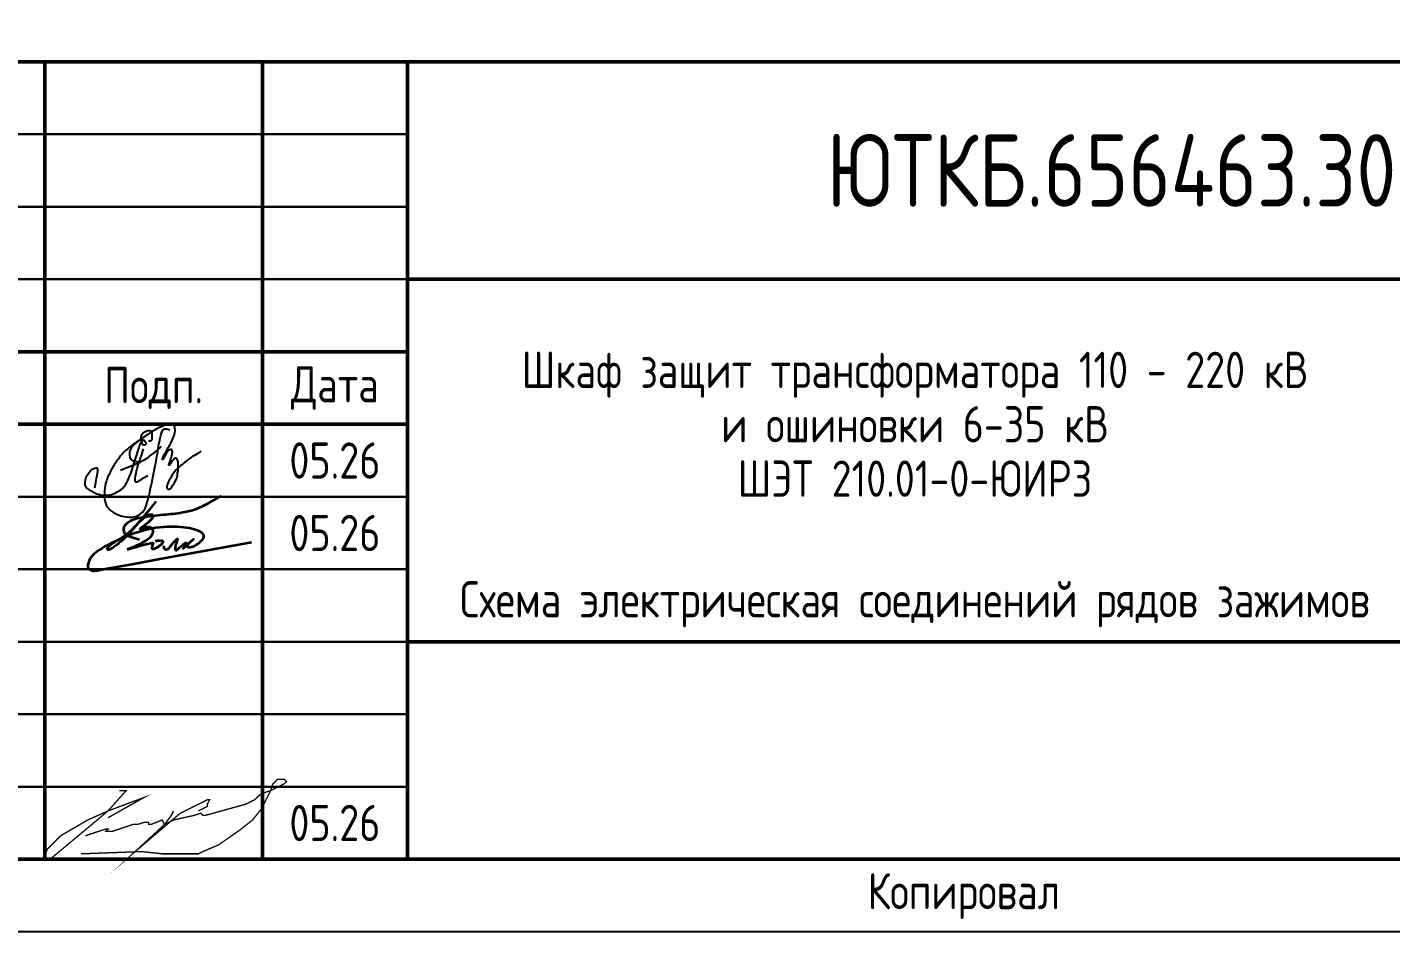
# Model space of a CAD drawing. Header units: millimetres. Extents: x -1117 to 5846, y -90 to 586.
# Drawn here: x 4765.8 to 4859.8, y 0 to 62.4 of the extents above; entities that cross this region are included whole.
import ezdxf

# ---------------------------------------------------------------- set-up
doc = ezdxf.new("R2010")
doc.units = ezdxf.units.MM
doc.styles.add('Gost_type_A', font='GOST_0.TTF')

# ---------------------------------------------------------------- blocks, each defined once
blk = doc.blocks.new('Штамп большой нижний')
at = {"lineweight": 50}
for points in [[(-168, 55), (-145, 55), (-145, 35), (-168, 35)], [(-145, 55), (-130, 55), (-130, 35), (-145, 35)], [(-130, 55), (-120, 55), (-120, 35), (-130, 35)], [(-120, 55), (0, 55), (0, 40), (-120, 40)], [(-120, 40), (-50, 40), (-50, 15), (-120, 15)], [(-168, 35), (-145, 35), (-145, 30), (-168, 30)], [(-145, 35), (-130, 35), (-130, 30), (-145, 30)], [(-130, 35), (-120, 35), (-120, 30), (-130, 30)], [(-168, 30), (-145, 30), (-145, 0), (-168, 0)], [(-145, 30), (-130, 30), (-130, 0), (-145, 0)], [(-130, 30), (-120, 30), (-120, 0), (-130, 0)], [(-120, 15), (-50, 15), (-50, 0), (-120, 0)]]:
    blk.add_lwpolyline(points, close=True, dxfattribs=at)
for points in [[(-168, 55), (-145, 55), (-145, 50), (-168, 50)], [(-145, 55), (-130, 55), (-130, 50), (-145, 50)], [(-130, 55), (-120, 55), (-120, 50), (-130, 50)], [(-168, 50), (-145, 50), (-145, 45), (-168, 45)], [(-145, 50), (-130, 50), (-130, 45), (-145, 45)], [(-130, 50), (-120, 50), (-120, 45), (-130, 45)], [(-168, 45), (-145, 45), (-145, 40), (-168, 40)], [(-145, 45), (-130, 45), (-130, 40), (-145, 40)], [(-130, 45), (-120, 45), (-120, 40), (-130, 40)], [(-168, 40), (-145, 40), (-145, 35), (-168, 35)], [(-145, 40), (-130, 40), (-130, 35), (-145, 35)], [(-130, 40), (-120, 40), (-120, 35), (-130, 35)], [(-168, 30), (-145, 30), (-145, 25), (-168, 25)], [(-145, 30), (-130, 30), (-130, 25), (-145, 25)], [(-130, 30), (-120, 30), (-120, 25), (-130, 25)], [(-168, 25), (-145, 25), (-145, 20), (-168, 20)], [(-145, 25), (-130, 25), (-130, 20), (-145, 20)], [(-130, 25), (-120, 25), (-120, 20), (-130, 20)], [(-168, 20), (-145, 20), (-145, 15), (-168, 15)], [(-145, 20), (-130, 20), (-130, 15), (-145, 15)], [(-130, 20), (-120, 20), (-120, 15), (-130, 15)], [(-168, 15), (-145, 15), (-145, 10), (-168, 10)], [(-145, 15), (-130, 15), (-130, 10), (-145, 10)], [(-130, 15), (-120, 15), (-120, 10), (-130, 10)], [(-168, 10), (-145, 10), (-145, 5), (-168, 5)], [(-145, 10), (-130, 10), (-130, 5), (-145, 5)], [(-130, 10), (-120, 10), (-120, 5), (-130, 5)], [(-168, 5), (-145, 5), (-145, 0), (-168, 0)], [(-145, 5), (-130, 5), (-130, 0), (-145, 0)], [(-130, 5), (-120, 5), (-120, 0), (-130, 0)]]:
    blk.add_lwpolyline(points, close=True)
at = {"char_height": 2.5, "style": 'Gost_type_A'}
for s, insert, width, attachment_point in [('Подп.', (-137.5, 32.5), 15, 5), ('Дата', (-125, 32.5), 10, 5), ('Копировал', (-75, -2.535), 13.12023, 6)]:
    blk.add_mtext(s, dxfattribs=dict(at, insert=insert, width=width, attachment_point=attachment_point))
blk = doc.blocks.new('Сотрудник 7_1')
at = {"lineweight": 35}
for points in [[(4.387, 1.996), (4.086, 2.074), (3.851, 2.145), (3.675, 2.211), (3.547, 2.273), (3.459, 2.331), (3.403, 2.388), (3.368, 2.442), (3.346, 2.497), (3.329, 2.552), (3.317, 2.607), (3.309, 2.663), (3.307, 2.719), (3.311, 2.774), (3.321, 2.83), (3.338, 2.885), (3.362, 2.939), (3.394, 2.993), (3.434, 3.046), (3.481, 3.097), (3.536, 3.147), (3.597, 3.195), (3.666, 3.241), (3.741, 3.286), (3.823, 3.327), (3.911, 3.367), (4.006, 3.404), (4.109, 3.438), (4.221, 3.471), (4.342, 3.501), (4.474, 3.53), (4.616, 3.556), (4.769, 3.582), (4.935, 3.605), (5.11, 3.628), (5.292, 3.649), (5.479, 3.669), (5.667, 3.688), (5.854, 3.706), (6.038, 3.723), (6.215, 3.74), (6.384, 3.756), (6.547, 3.772), (6.706, 3.79), (6.865, 3.809), (7.025, 3.831), (7.19, 3.856), (7.361, 3.885), (7.543, 3.92), (7.737, 3.961), (7.952, 4.015), (8.193, 4.09), (8.468, 4.192), (8.784, 4.33), (9.148, 4.51), (9.568, 4.739), (10.051, 5.026)], [(5.512, 4.625), (4.977, 3.966), (4.537, 3.433), (4.182, 3.011), (3.896, 2.682), (3.669, 2.43), (3.487, 2.238), (3.337, 2.09), (3.206, 1.968), (3.085, 1.86), (2.97, 1.763), (2.863, 1.675), (2.764, 1.597), (2.673, 1.529), (2.59, 1.47), (2.516, 1.421), (2.451, 1.381), (2.395, 1.35), (2.348, 1.327), (2.309, 1.311), (2.276, 1.302), (2.25, 1.298), (2.229, 1.3), (2.212, 1.306), (2.199, 1.315), (2.189, 1.326), (2.182, 1.34), (2.178, 1.357), (2.178, 1.376), (2.182, 1.398), (2.191, 1.423), (2.205, 1.45), (2.224, 1.48), (2.248, 1.512), (2.279, 1.547), (2.318, 1.586), (2.364, 1.628), (2.42, 1.674), (2.486, 1.723), (2.564, 1.777), (2.653, 1.835), (2.754, 1.899), (2.866, 1.967), (2.988, 2.041), (3.117, 2.122), (3.251, 2.21), (3.389, 2.305), (3.529, 2.408), (3.669, 2.52), (3.807, 2.641), (3.942, 2.768), (4.074, 2.897), (4.201, 3.025), (4.323, 3.149), (4.439, 3.266), (4.548, 3.372), (4.648, 3.464), (4.74, 3.539), (4.824, 3.599), (4.9, 3.645), (4.968, 3.678), (5.029, 3.702), (5.083, 3.718), (5.131, 3.727), (5.172, 3.731), (5.208, 3.732), (5.238, 3.731), (5.264, 3.726), (5.284, 3.719), (5.301, 3.709), (5.313, 3.695), (5.321, 3.678), (5.326, 3.658), (5.327, 3.635), (5.324, 3.608), (5.316, 3.578), (5.301, 3.543), (5.28, 3.503), (5.25, 3.459), (5.21, 3.41), (5.161, 3.355), (5.101, 3.296), (5.032, 3.232), (4.957, 3.167), (4.879, 3.101), (4.801, 3.037), (4.725, 2.976), (4.653, 2.92), (4.589, 2.872), (4.534, 2.831), (4.49, 2.799), (4.457, 2.775), (4.434, 2.757), (4.422, 2.747), (4.421, 2.743), (4.431, 2.745), (4.453, 2.752), (4.487, 2.765), (4.53, 2.78), (4.581, 2.798), (4.638, 2.817), (4.699, 2.835), (4.763, 2.852), (4.827, 2.865), (4.89, 2.874), (4.951, 2.877), (5.008, 2.874), (5.06, 2.867), (5.109, 2.853), (5.153, 2.835), (5.191, 2.812), (5.224, 2.785), (5.251, 2.752), (5.272, 2.716), (5.287, 2.676), (5.295, 2.633), (5.298, 2.587), (5.295, 2.539), (5.287, 2.489), (5.274, 2.437), (5.256, 2.385), (5.233, 2.332), (5.204, 2.279), (5.167, 2.225), (5.123, 2.169), (5.068, 2.112), (5.003, 2.053), (4.925, 1.992), (4.833, 1.929), (4.727, 1.863), (4.605, 1.794), (4.468, 1.722), (4.315, 1.648), (4.146, 1.571), (3.961, 1.491), (3.759, 1.408), (3.541, 1.323)], [(6.042, 1.581), (6.049, 1.534), (6.056, 1.493), (6.065, 1.457), (6.074, 1.426), (6.086, 1.4), (6.1, 1.377), (6.117, 1.359), (6.137, 1.345), (6.16, 1.335), (6.187, 1.328), (6.216, 1.325), (6.247, 1.327), (6.279, 1.332), (6.312, 1.342), (6.344, 1.357), (6.375, 1.376), (6.404, 1.4), (6.433, 1.428), (6.461, 1.46), (6.489, 1.496), (6.518, 1.534), (6.548, 1.575), (6.581, 1.617), (6.615, 1.661), (6.653, 1.706), (6.693, 1.751), (6.734, 1.795), (6.776, 1.838), (6.816, 1.879), (6.854, 1.918), (6.889, 1.953), (6.92, 1.985), (6.946, 2.011), (6.968, 2.032), (6.984, 2.048), (6.996, 2.058), (7.004, 2.061), (7.007, 2.057), (7.007, 2.045), (7.003, 2.026), (6.996, 1.999), (6.986, 1.965), (6.973, 1.925), (6.959, 1.881), (6.944, 1.834), (6.929, 1.786), (6.914, 1.737), (6.9, 1.69), (6.887, 1.645), (6.875, 1.603), (6.865, 1.563), (6.857, 1.526), (6.85, 1.492), (6.844, 1.461), (6.84, 1.432), (6.837, 1.407), (6.836, 1.384), (6.836, 1.365), (6.837, 1.347), (6.84, 1.333), (6.844, 1.32), (6.85, 1.309), (6.856, 1.3), (6.863, 1.292), (6.872, 1.286), (6.881, 1.281), (6.891, 1.277), (6.902, 1.275), (6.912, 1.274), (6.923, 1.274), (6.934, 1.276), (6.945, 1.28), (6.956, 1.285), (6.968, 1.293), (6.982, 1.304), (7.001, 1.321), (7.025, 1.342), (7.056, 1.371), (7.096, 1.407), (7.146, 1.451), (7.206, 1.504), (7.274, 1.563), (7.345, 1.623), (7.415, 1.68), (7.48, 1.729), (7.535, 1.766), (7.578, 1.787), (7.602, 1.787), (7.607, 1.765), (7.594, 1.724), (7.569, 1.669), (7.536, 1.607), (7.498, 1.543), (7.462, 1.482), (7.431, 1.432), (7.41, 1.396), (7.402, 1.38), (7.407, 1.383), (7.424, 1.402), (7.453, 1.434), (7.493, 1.479), (7.542, 1.532), (7.599, 1.591), (7.664, 1.655), (7.735, 1.721), (7.808, 1.786), (7.881, 1.848), (7.95, 1.904), (8.01, 1.952), (8.059, 1.99), (8.092, 2.015), (8.106, 2.024), (8.098, 2.015), (8.072, 1.992), (8.031, 1.957), (7.981, 1.914), (7.924, 1.864), (7.866, 1.812), (7.812, 1.761), (7.764, 1.713), (7.727, 1.671), (7.7, 1.636), (7.683, 1.605), (7.674, 1.58), (7.671, 1.559), (7.675, 1.541), (7.683, 1.525), (7.696, 1.512), (7.711, 1.501), (7.728, 1.491), (7.75, 1.483), (7.774, 1.478), (7.802, 1.475), (7.835, 1.475), (7.872, 1.478), (7.913, 1.485), (7.96, 1.495), (8.011, 1.51), (8.066, 1.53), (8.126, 1.554), (8.19, 1.584), (8.257, 1.619), (8.328, 1.66), (8.402, 1.708), (8.478, 1.762), (8.554, 1.821), (8.626, 1.886), (8.692, 1.954), (8.748, 2.024), (8.792, 2.095), (8.819, 2.167), (8.828, 2.237), (8.814, 2.306), (8.78, 2.373), (8.725, 2.437), (8.65, 2.498), (8.556, 2.555), (8.444, 2.609), (8.314, 2.66), (8.167, 2.705), (8.005, 2.747), (7.828, 2.783), (7.638, 2.815), (7.436, 2.841), (7.223, 2.861), (7.001, 2.875), (6.771, 2.884), (6.534, 2.885), (6.291, 2.88), (6.043, 2.867), (5.787, 2.844), (5.524, 2.811), (5.252, 2.766), (4.97, 2.708), (4.679, 2.635), (4.376, 2.547), (4.062, 2.442), (3.742, 2.324), (3.422, 2.195), (3.106, 2.06), (2.801, 1.921), (2.513, 1.782), (2.246, 1.646), (2.007, 1.517), (1.799, 1.398), (1.622, 1.287), (1.471, 1.183), (1.345, 1.086), (1.24, 0.994), (1.152, 0.906), (1.08, 0.82), (1.019, 0.736), (0.968, 0.652), (0.925, 0.569), (0.891, 0.489), (0.863, 0.411), (0.843, 0.338), (0.83, 0.27), (0.823, 0.209), (0.822, 0.154), (0.827, 0.108), (0.836, 0.069), (0.85, 0.037), (0.868, 0.01), (0.89, -0.013), (0.914, -0.032), (0.941, -0.05), (0.97, -0.065), (1.001, -0.081), (1.032, -0.095), (1.065, -0.109), (1.099, -0.121), (1.133, -0.132), (1.167, -0.14), (1.201, -0.146), (1.235, -0.15), (1.29, -0.146), (1.469, -0.117), (1.896, -0.041), (2.696, 0.104), (3.994, 0.341), (5.914, 0.692), (8.58, 1.178), (12.118, 1.823)], [(3.541, 1.323), (4.17, 1.504), (4.635, 1.631), (4.959, 1.713), (5.168, 1.757), (5.285, 1.769), (5.332, 1.759), (5.335, 1.732), (5.317, 1.696), (5.297, 1.659), (5.281, 1.621), (5.267, 1.583), (5.256, 1.546), (5.247, 1.511), (5.242, 1.479), (5.239, 1.449), (5.239, 1.424), (5.242, 1.403), (5.249, 1.386), (5.258, 1.373), (5.27, 1.364), (5.286, 1.359), (5.305, 1.357), (5.328, 1.359), (5.355, 1.364), (5.385, 1.372), (5.419, 1.382), (5.455, 1.396), (5.495, 1.412), (5.536, 1.432), (5.58, 1.454), (5.625, 1.48), (5.671, 1.508), (5.718, 1.54), (5.765, 1.574), (5.81, 1.609), (5.853, 1.645), (5.893, 1.681), (5.93, 1.716), (5.961, 1.749), (5.986, 1.78), (6.004, 1.809), (6.015, 1.834), (6.019, 1.856), (6.014, 1.874), (6.002, 1.89), (5.982, 1.903), (5.952, 1.913), (5.914, 1.919), (5.867, 1.923), (5.814, 1.924), (5.755, 1.922), (5.693, 1.918), (5.63, 1.912), (5.568, 1.904), (5.51, 1.894), (5.457, 1.883)]]:
    blk.add_lwpolyline(points, dxfattribs=at)

msp = doc.modelspace()

# ---------------------------------------------------------------- linework, layer by layer
msp.add_lwpolyline([(4917, 420), (4917, 0), (4620, 0), (4620, 420)], close=True)
at = {"lineweight": 50}
msp.add_lwpolyline([(4912, 415), (4912, 5), (4640, 5), (4640, 415)], close=True, dxfattribs=at)
at = {"const_width": 0.0934}
for points in [[(4769.802, 6.618), (4770.737, 6.93), (4771.204, 7.085), (4771.359, 7.085), (4771.204, 6.93), (4771.359, 6.93), (4771.671, 6.93), (4773.072, 7.397), (4773.383, 7.397), (4773.85, 7.552), (4774.162, 7.552), (4774.162, 7.397), (4774.318, 7.397), (4775.096, 7.708), (4775.252, 7.397), (4775.874, 7.708), (4777.276, 8.019), (4777.743, 8.175), (4777.899, 8.019), (4778.054, 8.019), (4780.857, 8.798), (4781.479, 9.109), (4781.791, 9.421), (4782.102, 9.576), (4782.569, 9.732), (4783.192, 10.043), (4783.503, 10.199), (4783.659, 10.355), (4783.503, 10.511), (4783.192, 10.511), (4783.036, 10.511), (4782.725, 10.199), (4782.569, 9.732), (4781.947, 8.487), (4781.324, 7.708), (4780.545, 7.085), (4778.988, 5.995), (4777.899, 5.528), (4777.587, 5.373), (4775.096, 5.373), (4773.695, 5.528), (4769.491, 5.373)], [(4772.138, 9.732), (4772.605, 9.732), (4771.359, 8.331), (4770.425, 7.552), (4768.48, 5.932), (4767.362, 5), (4767, 5), (4767, 5.217), (4767.156, 5.684), (4768.09, 6.618), (4769.958, 7.708), (4771.359, 8.331), (4773.85, 9.265), (4771.359, 7.864)], [(4775.874, 8.331), (4775.719, 8.019), (4775.252, 7.397), (4773.228, 5.528), (4776.342, 8.175), (4778.21, 9.109), (4778.366, 9.109), (4778.21, 8.798), (4778.21, 8.642), (4777.587, 8.331)]]:
    msp.add_lwpolyline(points, dxfattribs=at)
for points in [[(4777.771, 33.114), (4777.37, 32.884), (4776.932, 32.617), (4776.367, 32.156), (4775.959, 31.771), (4775.61, 31.206), (4775.454, 30.88), (4775.416, 30.734), (4775.416, 30.597), (4775.463, 30.536), (4775.548, 30.504), (4775.65, 30.544), (4775.726, 30.615), (4776.021, 31.11), (4776.139, 31.354), (4776.139, 31.556), (4776.204, 31.851), (4776.204, 32.171), (4776.204, 32.429), (4776.115, 32.607), (4776.059, 32.663), (4775.979, 32.663), (4775.866, 32.551), (4775.753, 32.419), (4775.655, 32.255), (4775.589, 32.171), (4775.523, 32.171), (4775.617, 32.368), (4775.721, 32.692), (4775.798, 33.001), (4775.798, 33.19), (4775.703, 33.27), (4775.632, 33.27), (4775.538, 33.181), (4775.443, 33.1), (4775.34, 32.94), (4775.259, 32.77), (4775.193, 32.614), (4775.136, 32.539), (4775.08, 32.595), (4775.146, 32.756), (4775.749, 33.783), (4775.99, 34.351), (4775.99, 34.725), (4775.896, 34.96), (4775.729, 35.066), (4775.312, 34.96), (4774.85, 34.756), (4774.366, 34.497), (4773.416, 33.82), (4772.601, 33.28), (4772.093, 32.667), (4771.601, 31.933), (4771.185, 31.055), (4771.103, 30.436), (4771.103, 29.858), (4771.217, 29.409), (4771.469, 29.089), (4771.72, 28.914), (4772.101, 28.724), (4772.619, 28.587), (4773.274, 28.587), (4773.769, 28.906), (4774.051, 29.432), (4774.409, 31.131), (4774.673, 32.382), (4774.904, 33.928), (4775.099, 34.598), (4775.228, 34.697), (4775.427, 34.697), (4775.61, 34.606)], [(4770.438, 30.606), (4770.657, 31.717), (4770.657, 31.907), (4770.595, 32), (4770.422, 31.938), (4770.316, 31.938), (4770.144, 31.783), (4769.808, 31.346), (4769.76, 31.02), (4769.76, 30.724), (4769.861, 30.609), (4770.303, 30.318), (4770.69, 30.165), (4770.995, 30.096), (4771.454, 30.096), (4772.01, 30.311), (4772.473, 30.632), (4772.808, 31.23), (4773.228, 32.532), (4773.538, 33.547), (4773.602, 33.71), (4773.678, 33.845), (4773.769, 33.922), (4773.832, 33.922), (4773.949, 33.755), (4774.003, 33.647), (4773.904, 33.548), (4773.818, 33.548), (4773.715, 33.624), (4773.651, 33.895), (4773.651, 34.053), (4773.651, 34.243), (4773.76, 34.387), (4773.882, 34.491), (4774.067, 34.581), (4774.261, 34.581), (4774.383, 34.513), (4774.383, 34.382), (4774.383, 34.148), (4774.383, 33.895), (4774.301, 33.814), (4774.202, 33.814), (4774.139, 33.868)], [(4773.774, 33.914), (4773.713, 33.971), (4773.458, 33.878), (4773.064, 33.545), (4772.833, 33.175), (4772.833, 32.735), (4772.944, 32.545), (4773.191, 32.426), (4773.574, 32.396)], [(4772.218, 31.834), (4772.42, 31.949), (4772.875, 32.094), (4773.691, 32.433), (4774.095, 32.686), (4774.673, 33.133), (4774.946, 33.362), (4775.041, 33.5)], [(4774.094, 31.45), (4773.635, 31.196), (4773.467, 31.065), (4773.369, 31.001), (4773.26, 31.001), (4773.22, 31.067), (4773.22, 31.284), (4773.355, 31.992), (4773.809, 33.295)]]:
    msp.add_open_spline(points, degree=3)

# ---------------------------------------------------------------- block references
for name, p in [('Штамп большой нижний', (4912, 5)), ('Сотрудник 7_1', (4769.141, 25.042))]:
    msp.add_blockref(name, p)

# ---------------------------------------------------------------- texts
at = {"style": 'Gost_type_A'}
for s, insert, char_height, width, attachment_point in [('ЮТКБ.656463.300-020Э4.1', (4852, 52.5), 5, 120, 5), ('05.26', (4787, 32.5), 2.5, 10, 5), ('05.26', (4787, 27.5), 2.5, 10, 5), ('Схема электрическая соединений рядов зажимов', (4827, 21), 2.5, 70, 8), ('05.26', (4787, 7.5), 2.5, 10, 5)]:
    msp.add_mtext(s, dxfattribs=dict(at, insert=insert, char_height=char_height, width=width, attachment_point=attachment_point))
at = {"insert": (4827, 35), "char_height": 2.5, "width": 68, "attachment_point": 5, "line_spacing_factor": 0.9, "style": 'Gost_type_A'}
msp.add_mtext('Шкаф защит трансформатора 110 - 220 кВ \\Pи ошиновки 6-35 кВ                      \\PШЭТ 210.01-0-ЮИРЗ', dxfattribs=at)

doc.saveas('drawing.dxf')
